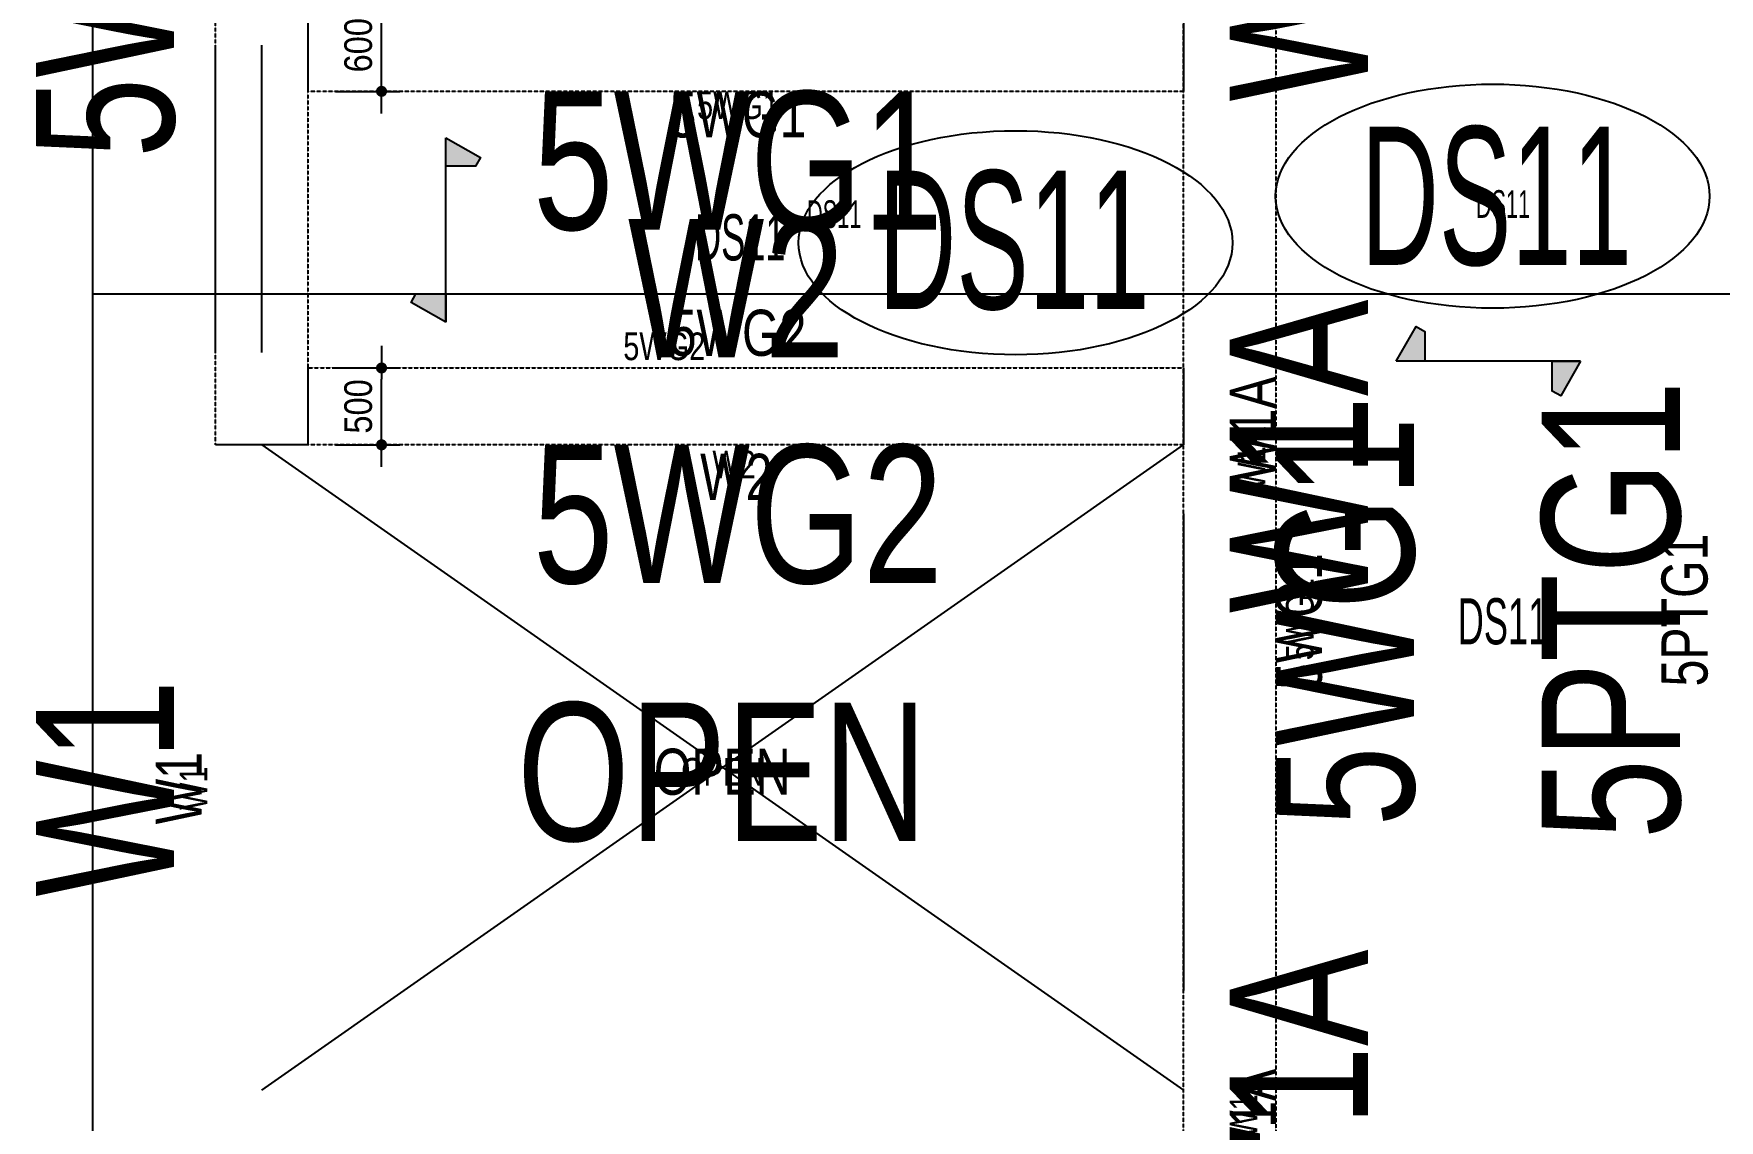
# Model space of a CAD drawing. Header units: millimetres. Extents: x 90970 to 179136, y 102485 to 153500.
# Drawn here: x 90970 to 101940, y 116810 to 123880 of the extents above; entities that cross this region are included whole.
import ezdxf
from ezdxf.enums import TextEntityAlignment as Align

# ---------------------------------------------------------------- set-up
doc = ezdxf.new("R2010")
doc.units = ezdxf.units.MM
doc.linetypes.add('HID', pattern=[2.3, 1.5, -0.8])
doc.layers.get('Defpoints').update_dxf_attribs({"color": 159})
for name, color, linetype in [('^DECK', 130, 'Continuous'), ('A-OPEN', 1, 'Continuous'), ('A-TEXT-NOTE', 7, 'Continuous'), ('A-TEXT-NOTE @ 100', 7, 'Continuous'), ('A-TEXT-NOTE @ 300', 7, 'Continuous'), ('A-TEXT-NOTE @ 60', 7, 'Continuous'), ('DECK-PL', 4, 'Continuous'), ('DECK-SLAB', 4, 'Continuous'), ('DECK-SLAB @ 100', 4, 'Continuous'), ('DECK-SLAB @ 300', 4, 'Continuous'), ('DECK-SLAB @ 60', 4, 'Continuous'), ('GIRDER-TEXT', 7, 'Continuous'), ('GIRDER-TEXT @ 100', 7, 'Continuous'), ('GIRDER-TEXT @ 300', 7, 'Continuous'), ('GIRDER-TEXT @ 60', 7, 'Continuous'), ('WALL-TEXT', 6, 'Continuous'), ('WALL-TEXT @ 100', 6, 'Continuous'), ('WALL-TEXT @ 300', 6, 'Continuous'), ('WALL-TEXT @ 60', 6, 'Continuous'), ('보(girder)', 7, 'HID'), ('슬래브라인', 7, 'Continuous')]:
    doc.layers.add(name, color=color, linetype=linetype)
doc.layers.add('NOPLOT', color=191, linetype='Continuous', plot=False)
doc.styles.add('Gdim', font='Dotum.ttf', dxfattribs={"width": 0.9})
doc.styles.add('Gtx', font='Dotum.ttf')
doc.dimstyles.new('Gdim200', dxfattribs={"dimscale": 200, "dimtxt": 3, "dimasz": 1.2, "dimexe": 2, "dimexo": 3, "dimgap": 1, "dimtad": 1, "dimdsep": 46, "dimlunit": 6, "dimtxsty": 'Gdim', "dimblk1": '_CIDOT', "dimblk2": '_CIDOT', "dimsah": 1, "dimcen": 2.5, "dimdle": 2, "dimclrd": 1, "dimclre": 1, "dimclrt": 3, "dimazin": 2, "dimtfac": 1, "dimtix": 1, "dimtmove": 2, "dimatfit": 3, "dimldrblk": '_CIDOT', "dimfxl": 0, "dimtolj": 1, "dimtzin": 0, "dimarcsym": 0})

# ---------------------------------------------------------------- blocks, each defined once
blk = doc.blocks.new('*U322')
at = {"layer": '보(girder)'}
for p, q in [((-2205.451, 700), (12994.549, 700)), ((12994.549, 100), (-2205.451, 100))]:
    blk.add_line(p, q, dxfattribs=at)
blk = doc.blocks.new('_CIDOT')
at = {"color": 0, "linetype": 'ByBlock'}
blk.add_line((2, 0), (-1, 0), dxfattribs=at)
at = {"color": 0, "linetype": 'ByBlock', "const_width": 0.5}
blk.add_lwpolyline([(-0.25, 0, 1), (0.25, 0, 1)], format="xyb", close=True, dxfattribs=at)
blk = doc.blocks.new('*D323')
at = {"layer": 'Defpoints', "color": 155, "lineweight": -2, "transparency": 16777216}
for p, q in [((-1725, 650), (-1305, 650)), ((-1425, 222), (-1425, 578)), ((-1725, 150), (-1305, 150))]:
    blk.add_line(p, q, dxfattribs=at)
at = {"layer": 'Defpoints', "color": 0, "transparency": 16777216}
for p in [(-1905, 650), (-1425, 650), (-1905, 150)]:
    blk.add_point(p, dxfattribs=at)
at = {"layer": 'Defpoints', "color": 155, "lineweight": -2, "transparency": 16777216, "xscale": 71.99999999999994, "yscale": 71.99999999999994, "zscale": 71.99999999999994}
for p, rotation in [((-1425, 650), 90), ((-1425, 150), 270)]:
    blk.add_blockref('_CIDOT', p, dxfattribs=dict(at, rotation=rotation))
at = {"layer": 'Defpoints', "color": 3, "transparency": 16777216, "insert": (-1576, 400), "char_height": 180, "attachment_point": 5, "rotation": 90, "style": 'Gdim'}
blk.add_mtext('\\A1;{\\C155;500}', dxfattribs=at)
blk = doc.blocks.new('*D325')
at = {"layer": 'Defpoints', "color": 155, "lineweight": -2, "transparency": 16777216}
for p, q in [((-1725, 700), (-1305, 700)), ((-1425, 172), (-1425, 628)), ((-1725, 100), (-1305, 100))]:
    blk.add_line(p, q, dxfattribs=at)
at = {"layer": 'Defpoints', "color": 0, "transparency": 16777216}
for p in [(-1905, 700), (-1425, 700), (-1905, 100)]:
    blk.add_point(p, dxfattribs=at)
at = {"layer": 'Defpoints', "color": 155, "lineweight": -2, "transparency": 16777216, "xscale": 71.99999999999994, "yscale": 71.99999999999994, "zscale": 71.99999999999994}
for p, rotation in [((-1425, 700), 90), ((-1425, 100), 270)]:
    blk.add_blockref('_CIDOT', p, dxfattribs=dict(at, rotation=rotation))
at = {"layer": 'Defpoints', "color": 3, "transparency": 16777216, "insert": (-1576, 400), "char_height": 180, "attachment_point": 5, "rotation": 90, "style": 'Gdim'}
blk.add_mtext('\\A1;{\\C155;600}', dxfattribs=at)
blk = doc.blocks.new('*D327')
at = {"layer": 'Defpoints', "color": 155, "lineweight": -2, "transparency": 16777216}
for p, q in [((-1825, 700), (-1405, 700)), ((-1525, 172), (-1525, 628)), ((-1825, 100), (-1405, 100))]:
    blk.add_line(p, q, dxfattribs=at)
at = {"layer": 'Defpoints', "color": 0, "transparency": 16777216}
for p in [(-2005, 700), (-1525, 700), (-2005, 100)]:
    blk.add_point(p, dxfattribs=at)
at = {"layer": 'Defpoints', "color": 155, "lineweight": -2, "transparency": 16777216, "xscale": 71.99999999999994, "yscale": 71.99999999999994, "zscale": 71.99999999999994}
for p, rotation in [((-1525, 700), 90), ((-1525, 100), 270)]:
    blk.add_blockref('_CIDOT', p, dxfattribs=dict(at, rotation=rotation))
at = {"layer": 'Defpoints', "color": 3, "transparency": 16777216, "insert": (-1676, 400), "char_height": 180, "attachment_point": 5, "rotation": 90, "style": 'Gdim'}
blk.add_mtext('\\A1;{\\C155;600}', dxfattribs=at)
blk = doc.blocks.new('*U1077')
at = {"layer": 'GIRDER-TEXT @ 100', "style": 'Gtx', "width": 0.8}
blk.add_text('5PTG1', height=300, rotation=90, dxfattribs=at).set_placement((101954, 120130), align=Align.BOTTOM_CENTER)
at = {"layer": 'GIRDER-TEXT @ 300', "style": 'Gtx', "width": 0.8}
blk.add_text('5PTG1', height=900, rotation=90, dxfattribs=at).set_placement((101954, 120130), align=Align.BOTTOM_CENTER)
at = {"layer": 'GIRDER-TEXT @ 60', "style": 'Gtx', "width": 0.8}
blk.add_text('5PTG1', height=180, rotation=90, dxfattribs=at).set_placement((102992, 120203), align=Align.BOTTOM_CENTER)
blk = doc.blocks.new('*U1095')
at = {"layer": 'GIRDER-TEXT @ 100', "style": 'Gtx', "width": 0.8}
blk.add_text('5WG1', height=300, rotation=90, dxfattribs=at).set_placement((92154, 124405), align=Align.BOTTOM_CENTER)
at = {"layer": 'GIRDER-TEXT @ 300', "style": 'Gtx', "width": 0.8}
blk.add_text('5WG1', height=900, rotation=90, dxfattribs=at).set_placement((92154, 124405), align=Align.BOTTOM_CENTER)
at = {"layer": 'GIRDER-TEXT @ 60', "style": 'Gtx', "width": 0.8}
blk.add_text('5WG1', height=180, rotation=90, dxfattribs=at).set_placement((92154, 124405), align=Align.BOTTOM_CENTER)
blk = doc.blocks.new('*U1099')
at = {"layer": 'GIRDER-TEXT @ 100', "style": 'Gtx', "width": 0.8}
blk.add_text('5WG2', height=300, dxfattribs=at).set_placement((95554, 122084), align=Align.TOP_CENTER)
at = {"layer": 'GIRDER-TEXT @ 300', "style": 'Gtx', "width": 0.8}
blk.add_text('5WG2', height=900, dxfattribs=at).set_placement((95554, 121205), align=Align.TOP_CENTER)
at = {"layer": 'GIRDER-TEXT @ 60', "style": 'Gtx', "width": 0.8}
blk.add_text('5WG2', height=180, dxfattribs=at).set_placement((95074, 121936), align=Align.TOP_CENTER)
blk = doc.blocks.new('*U1100')
at = {"layer": 'GIRDER-TEXT @ 100', "style": 'Gtx', "width": 0.8}
blk.add_text('5WG1', height=300, dxfattribs=at).set_placement((95554, 123505), align=Align.TOP_CENTER)
at = {"layer": 'GIRDER-TEXT @ 300', "style": 'Gtx', "width": 0.8}
blk.add_text('5WG1', height=900, dxfattribs=at).set_placement((95554, 123505), align=Align.TOP_CENTER)
at = {"layer": 'GIRDER-TEXT @ 60', "style": 'Gtx', "width": 0.8}
blk.add_text('5WG1', height=180, dxfattribs=at).set_placement((95554, 123505), align=Align.TOP_CENTER)
blk = doc.blocks.new('*U1101')
at = {"layer": 'GIRDER-TEXT @ 100', "style": 'Gtx', "width": 0.8}
blk.add_text('5WG1', height=300, rotation=90, dxfattribs=at).set_placement((99054, 120055), align=Align.TOP_CENTER)
at = {"layer": 'GIRDER-TEXT @ 300', "style": 'Gtx', "width": 0.8}
blk.add_text('5WG1', height=900, rotation=90, dxfattribs=at).set_placement((99054, 120055), align=Align.TOP_CENTER)
at = {"layer": 'GIRDER-TEXT @ 60', "style": 'Gtx', "width": 0.8}
blk.add_text('5WG1', height=180, rotation=90, dxfattribs=at).set_placement((99120, 120070), align=Align.TOP_CENTER)
blk = doc.blocks.new('*U1123')
at = {"layer": 'WALL-TEXT @ 100', "style": 'Gtx', "width": 0.8}
blk.add_text('W1', height=300, rotation=90, dxfattribs=at).set_placement((92154, 118971, 0), align=Align.BOTTOM_CENTER)
at = {"layer": 'WALL-TEXT @ 300', "style": 'Gtx', "width": 0.8}
blk.add_text('W1', height=900, rotation=90, dxfattribs=at).set_placement((92154, 118971, 0), align=Align.BOTTOM_CENTER)
at = {"layer": 'WALL-TEXT @ 60', "style": 'Gtx', "width": 0.8}
blk.add_text('W1', height=180, rotation=90, dxfattribs=at).set_placement((92154, 118971, 0), align=Align.BOTTOM_CENTER)
blk = doc.blocks.new('*U1126')
at = {"layer": 'WALL-TEXT @ 100', "style": 'Gtx', "width": 0.8}
blk.add_text('W2', height=300, dxfattribs=at).set_placement((95543, 120757, 0), align=Align.BOTTOM_CENTER)
at = {"layer": 'WALL-TEXT @ 300', "style": 'Gtx', "width": 0.8}
blk.add_text('W2', height=900, dxfattribs=at).set_placement((95543, 121505, 0), align=Align.BOTTOM_CENTER)
at = {"layer": 'WALL-TEXT @ 60', "style": 'Gtx', "width": 0.8}
blk.add_text('W2', height=180, dxfattribs=at).set_placement((95529, 120932, 0), align=Align.BOTTOM_CENTER)
blk = doc.blocks.new('*U1130')
at = {"layer": 'WALL-TEXT @ 100', "style": 'Gtx', "width": 0.8}
blk.add_text('W1A', height=300, rotation=90, dxfattribs=at).set_placement((98754, 116805, 0), align=Align.TOP_CENTER)
at = {"layer": 'WALL-TEXT @ 300', "style": 'Gtx', "width": 0.8}
blk.add_text('W1A', height=900, rotation=90, dxfattribs=at).set_placement((98754, 116901, 0), align=Align.TOP_CENTER)
at = {"layer": 'WALL-TEXT @ 60', "style": 'Gtx', "width": 0.8}
blk.add_text('W1A', height=180, rotation=90, dxfattribs=at).set_placement((98754, 116901, 0), align=Align.TOP_CENTER)
blk = doc.blocks.new('*U1132')
at = {"layer": 'WALL-TEXT @ 100', "style": 'Gtx', "width": 0.8}
blk.add_text('W1A', height=300, rotation=90, dxfattribs=at).set_placement((98754, 124459, 0), align=Align.TOP_CENTER)
at = {"layer": 'WALL-TEXT @ 300', "style": 'Gtx', "width": 0.8}
blk.add_text('W1A', height=900, rotation=90, dxfattribs=at).set_placement((98754, 124459, 0), align=Align.TOP_CENTER)
at = {"layer": 'WALL-TEXT @ 60', "style": 'Gtx', "width": 0.8}
blk.add_text('W1A', height=180, rotation=90, dxfattribs=at).set_placement((98754, 124459, 0), align=Align.TOP_CENTER)
blk = doc.blocks.new('*U1246')
at = {"layer": 'WALL-TEXT @ 100', "style": 'Gtx', "width": 0.8}
blk.add_text('W1A', height=300, rotation=90, dxfattribs=at).set_placement((98754, 121309, 0), align=Align.TOP_CENTER)
at = {"layer": 'WALL-TEXT @ 300', "style": 'Gtx', "width": 0.8}
blk.add_text('W1A', height=900, rotation=90, dxfattribs=at).set_placement((98754, 121130, 0), align=Align.TOP_CENTER)
at = {"layer": 'WALL-TEXT @ 60', "style": 'Gtx', "width": 0.8}
blk.add_text('W1A', height=180, rotation=90, dxfattribs=at).set_placement((98805, 121118, 0), align=Align.TOP_CENTER)
blk = doc.blocks.new('*U1277')
at = {"layer": 'DECK-SLAB @ 100', "style": 'Gtx', "width": 0.6}
blk.add_text('DS11', height=300, dxfattribs=at).set_placement((95274, 122405, 0))
at = {"layer": 'DECK-SLAB @ 300', "style": 'Gtx', "width": 0.6}
blk.add_text('DS11', height=900, dxfattribs=at).set_placement((96465, 122089, 0))
at = {"layer": 'DECK-SLAB @ 60', "style": 'Gtx', "width": 0.6}
blk.add_text('DS11', height=180, dxfattribs=at).set_placement((96003, 122616, 0))
blk = doc.blocks.new('*U1278')
at = {"layer": 'DECK-SLAB @ 100', "style": 'Gtx', "width": 0.6}
blk.add_text('DS11', height=300, dxfattribs=at).set_placement((100238, 119907, 0))
at = {"layer": 'DECK-SLAB @ 300', "style": 'Gtx', "width": 0.6}
blk.add_text('DS11', height=900, dxfattribs=at).set_placement((99606, 122376, 0))
at = {"layer": 'DECK-SLAB @ 60', "style": 'Gtx', "width": 0.6}
blk.add_text('DS11', height=180, dxfattribs=at).set_placement((100356, 122682, 0))
blk = doc.blocks.new('*U1335')
at = {"layer": 'A-TEXT-NOTE @ 100', "style": 'Gtx', "width": 0.8}
blk.add_text('OPEN', height=300, dxfattribs=at).set_placement((95451, 119078), align=Align.MIDDLE_CENTER)
at = {"layer": 'A-TEXT-NOTE @ 300', "style": 'Gtx', "width": 0.8}
blk.add_text('OPEN', height=900, dxfattribs=at).set_placement((95451, 119078), align=Align.MIDDLE_CENTER)
at = {"layer": 'A-TEXT-NOTE @ 60', "style": 'Gtx', "width": 0.8}
blk.add_text('OPEN', height=180, dxfattribs=at).set_placement((95451, 119078), align=Align.MIDDLE_CENTER)
blk = doc.blocks.new('A$C58C40D4B')
at = {"layer": 'DECK-PL'}
for points in [[(600, 2), (471, 228), (415, 196), (415, 2)], [(-600, 2), (-471, -223), (-415, -192), (-415, 2)]]:
    blk.add_hatch(color=256, dxfattribs=at).paths.add_polyline_path(points)
blk.add_line((-600, 2), (600, 2), dxfattribs=at)
for points in [[(600, 2), (471, 228), (415, 196), (415, 2), (415, 2), (471, 2), (600, 2)], [(-600, 2), (-471, -223), (-415, -192), (-415, 2), (-415, 2), (-471, 2), (-600, 2)]]:
    blk.add_lwpolyline(points, dxfattribs=at)
blk = doc.blocks.new('*U324')
at = {"layer": 'Defpoints'}
for p, q in [((-1905.451, 650), (-1905.451, 150)), ((3794.549, 650), (3794.549, 150))]:
    blk.add_line(p, q, dxfattribs=at)
at = {"layer": '보(girder)'}
for p, q in [((-1905.451, 650), (3794.549, 650)), ((3794.549, 150), (-1905.451, 150))]:
    blk.add_line(p, q, dxfattribs=at)
at = {"layer": 'Defpoints'}
dim = blk.add_linear_dim(base=(-1425.451, 650), p1=(-1905.451, 150), p2=(-1905.451, 650), angle=90, text='{\\C155;<>}', dimstyle='Gdim200', override={"dimscale": 60, "dimzin": 8, "dimclrd": 155, "dimclre": 155}, dxfattribs=at)
dim.commit()
dim.dimension.update_dxf_attribs({"geometry": '*D323', "text_midpoint": (-1575.573, 400)})
blk = doc.blocks.new('*U326')
at = {"layer": 'Defpoints'}
for p, q in [((-1905.451, 700), (-1905.451, 100)), ((3794.549, 700), (3794.549, 100))]:
    blk.add_line(p, q, dxfattribs=at)
at = {"layer": '보(girder)'}
for p, q in [((-1905.451, 700), (3794.549, 700)), ((3794.549, 100), (-1905.451, 100))]:
    blk.add_line(p, q, dxfattribs=at)
at = {"layer": 'Defpoints'}
dim = blk.add_linear_dim(base=(-1425.451, 700), p1=(-1905.451, 100), p2=(-1905.451, 700), angle=90, text='{\\C155;<>}', dimstyle='Gdim200', override={"dimscale": 60, "dimzin": 8, "dimclrd": 155, "dimclre": 155}, dxfattribs=at)
dim.commit()
dim.dimension.update_dxf_attribs({"geometry": '*D325', "text_midpoint": (-1575.573, 400)})
blk = doc.blocks.new('*U328')
at = {"layer": 'Defpoints'}
for p, q in [((-2005.451, 700), (-2005.451, 100)), ((4494.549, 700), (4494.549, 100))]:
    blk.add_line(p, q, dxfattribs=at)
at = {"layer": '보(girder)'}
for p, q in [((-2005.451, 700), (4494.549, 700)), ((4494.549, 100), (-2005.451, 100))]:
    blk.add_line(p, q, dxfattribs=at)
at = {"layer": 'Defpoints'}
dim = blk.add_linear_dim(base=(-1525.451, 700), p1=(-2005.451, 100), p2=(-2005.451, 700), angle=90, text='{\\C155;<>}', dimstyle='Gdim200', override={"dimscale": 60, "dimzin": 8, "dimclrd": 155, "dimclre": 155}, dxfattribs=at)
dim.commit()
dim.dimension.update_dxf_attribs({"geometry": '*D327', "text_midpoint": (-1675.573, 400)})

msp = doc.modelspace()

# ---------------------------------------------------------------- linework, layer by layer
at = {"layer": '^DECK', "color": 0}
for centre in [(100465, 122823), (97360, 122520)]:
    msp.add_ellipse(centre, major_axis=(1412, 0), ratio=0.516176, dxfattribs=at)
at = {"layer": 'A-OPEN'}
for p, q in [((92454, 117005), (98454, 121205)), ((92454, 121205), (98454, 117005))]:
    msp.add_line(p, q, dxfattribs=at)
at = {"layer": 'NOPLOT'}
for points in [[(91354, 150005), (103354, 150005), (103354, 122185), (91354, 122185)], [(91354, 130305), (103354, 130305), (103354, 102485), (91354, 102485)]]:
    msp.add_lwpolyline(points, close=True, dxfattribs=at)
at = {"layer": '슬래브라인'}
for p, q in [((92154, 121805), (92154, 123805)), ((92454, 121805), (92454, 123805)), ((98454, 120755), (98454, 117655))]:
    msp.add_line(p, q, dxfattribs=at)

# ---------------------------------------------------------------- block references
at = {"layer": 'A-TEXT-NOTE'}
msp.add_blockref('*U1335', (0, 0), dxfattribs=at)
at = {"layer": 'DECK-PL', "xscale": -1, "rotation": 270}
msp.add_blockref('A$C58C40D4B', (93650, 122603), dxfattribs=at)
at = {"layer": 'DECK-PL', "xscale": -1}
msp.add_blockref('A$C58C40D4B', (100438, 121747), dxfattribs=at)
at = {"layer": 'DECK-SLAB'}
for name in ['*U1278', '*U1277']:
    msp.add_blockref(name, (0, 0), dxfattribs=at)
at = {"layer": 'GIRDER-TEXT'}
for name in ['*U1095', '*U1100', '*U1099', '*U1077', '*U1101']:
    msp.add_blockref(name, (0, 0), dxfattribs=at)
at = {"layer": 'WALL-TEXT'}
for name in ['*U1132', '*U1126', '*U1246', '*U1123', '*U1130']:
    msp.add_blockref(name, (0, 0), dxfattribs=at)
at = {"layer": '보(girder)', "rotation": 270}
for name, p in [('*U328', (92054, 125700)), ('*U322', (98354, 125500))]:
    msp.add_blockref(name, p, dxfattribs=at)
at = {"layer": '보(girder)'}
for name, p in [('*U326', (94659, 123405)), ('*U324', (94659, 121055))]:
    msp.add_blockref(name, p, dxfattribs=at)

doc.saveas('drawing.dxf')
